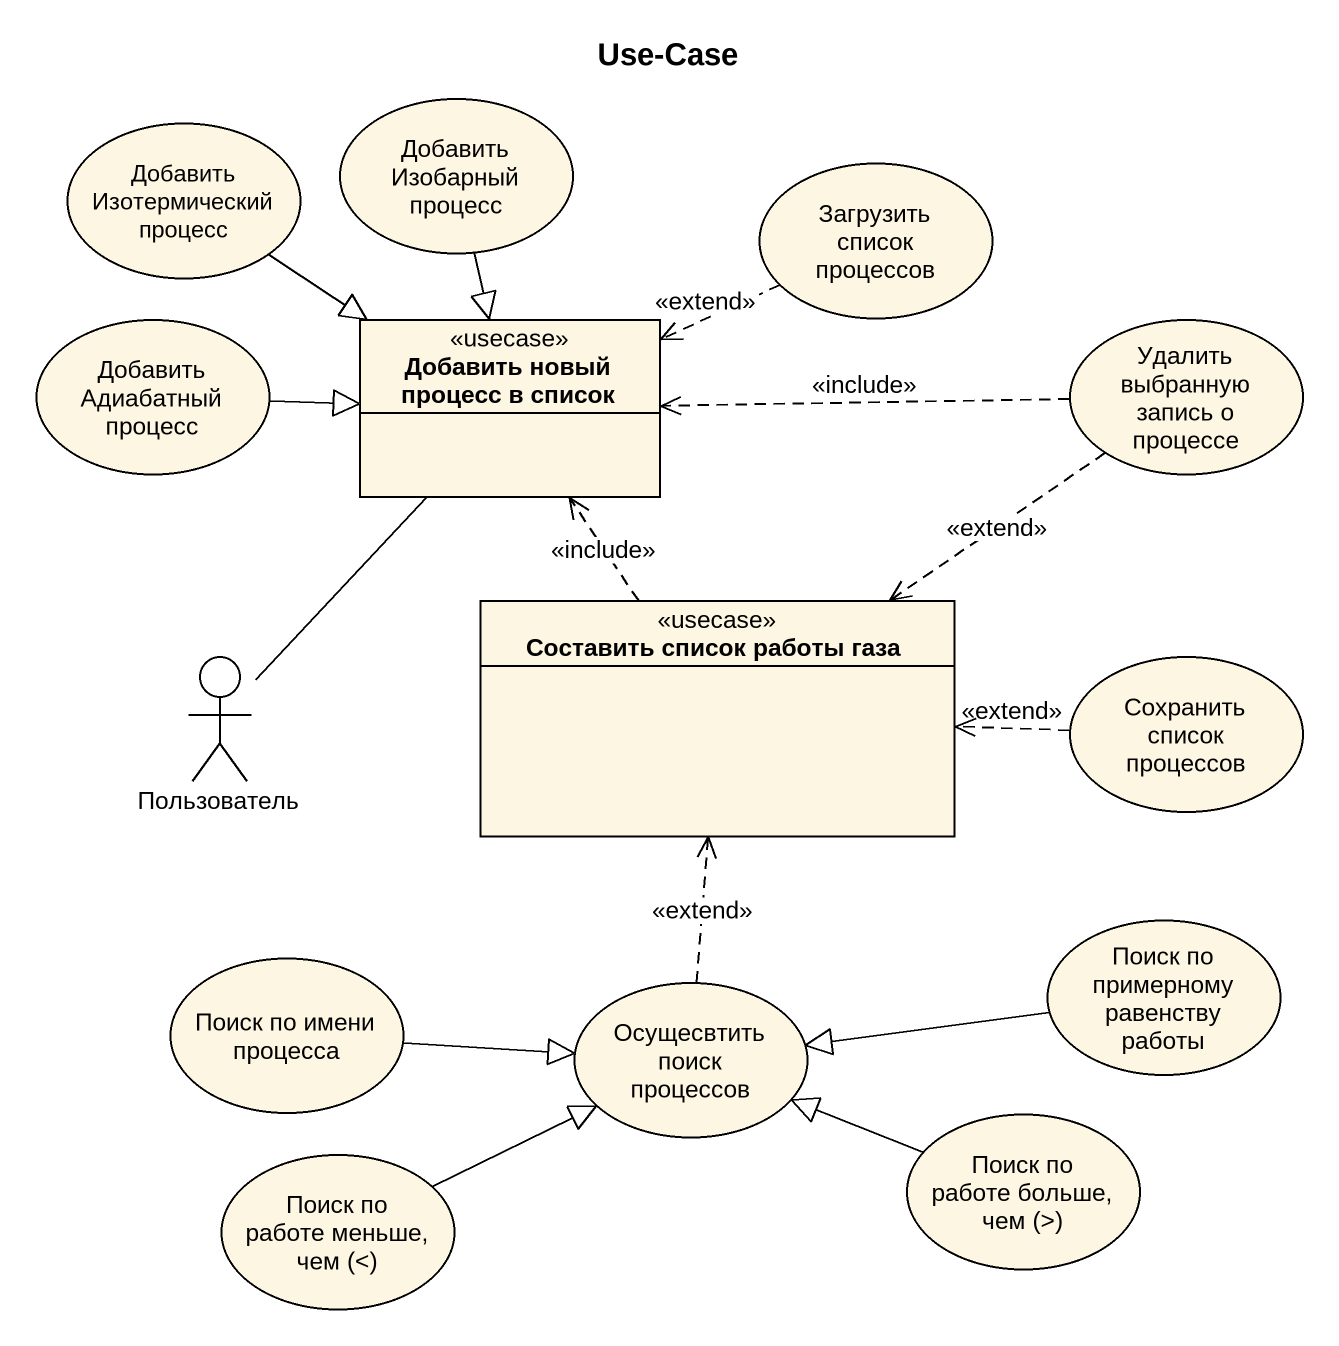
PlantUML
@startuml
title Use-Case
allowmixing
hide circle
hide empty members
usecase "Добавить Изотермический процесс" as Добавить_Изотермический
usecase "Добавить Изобарный процесс" as Добавить_Изобарный_процесс
usecase "Загрузить список процессов" as Загрузить_список_процессов
usecase "Добавить Адиабатный процесс" as Добавить_Адиабатный_процесс
class "Добавить новый процесс в список" as Добавить_новый_процесс_в <<usecase>>
usecase "Удалить выбранную запись о процессе" as Удалить_выбранную_запись_о
actor Пользователь
class "Составить список работы газа" as Составить_список_работы_газа <<usecase>>
usecase "Сохранить список процессов" as Сохранить_список_процессов
usecase "Поиск по имени процесса" as Поиск_по_имени_процесса
usecase "Осущесвтить поиск процессов" as Осущесвтить_поиск_процессов
usecase "Поиск по примерному равенству работы" as Поиск_по_примерному
usecase "Поиск по работе меньше, чем (<)" as Поиск_по_работе_меньше_чем
usecase "Поиск по работе больше, чем (>)" as Поиск_по_работе_больше_чем
Добавить_Изотермический --|> Добавить_новый_процесс_в
Добавить_Изобарный_процесс --|> Добавить_новый_процесс_в
Загрузить_список_процессов .left.> Добавить_новый_процесс_в : <<extend>>
Добавить_Адиабатный_процесс -right-|> Добавить_новый_процесс_в
Удалить_выбранную_запись_о .left.> Добавить_новый_процесс_в : <<include>>
Удалить_выбранную_запись_о ..> Составить_список_работы_газа : <<extend>>
Пользователь -up- Добавить_новый_процесс_в
Составить_список_работы_газа .up.> Добавить_новый_процесс_в : <<include>>
Сохранить_список_процессов .left.> Составить_список_работы_газа : <<extend>>
Поиск_по_имени_процесса -right-|> Осущесвтить_поиск_процессов
Осущесвтить_поиск_процессов .up.> Составить_список_работы_газа : <<extend>>
Поиск_по_примерному -left-|> Осущесвтить_поиск_процессов
Поиск_по_работе_меньше_чем -right-|> Осущесвтить_поиск_процессов
Поиск_по_работе_больше_чем -left-|> Осущесвтить_поиск_процессов
@enduml
